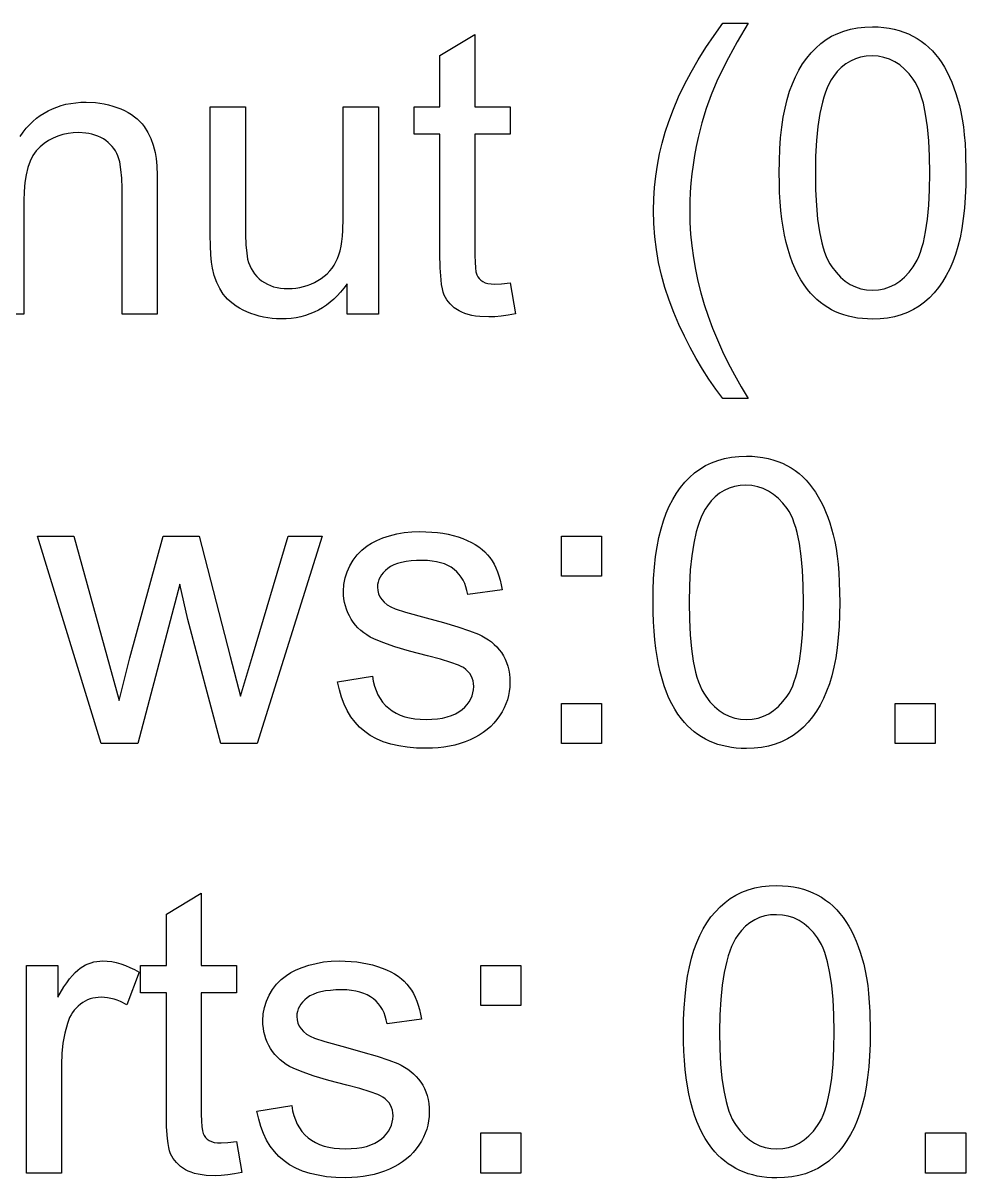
# Model space of a CAD drawing. Extents: x 0.6 to 44.2, y 0 to 23.3.
# Drawn here: x 4.114 to 5.432, y 17.469 to 19.083 of the extents above; entities that cross this region are included whole.
import ezdxf

# ---------------------------------------------------------------- set-up
doc = ezdxf.new("R2010")
doc.units = 0
doc.layers.add('CUTOUTS', color=1, linetype='CONTINUOUS')

msp = doc.modelspace()

# ---------------------------------------------------------------- linework, layer by layer
at = {"layer": 'CUTOUTS'}
for points in [[(5.0921, 18.5584), (5.0821, 18.5715), (5.0726, 18.5852), (5.0634, 18.5994), (5.0546, 18.6141), (5.0462, 18.6294), (5.0382, 18.6452), (5.0306, 18.6616), (5.0234, 18.6785), (5.0168, 18.6957), (5.0111, 18.7132), (5.0062, 18.7307), (5.0023, 18.7485), (4.9992, 18.7663), (4.997, 18.7844), (4.9957, 18.8026), (4.9953, 18.8209), (4.9956, 18.8371), (4.9966, 18.853), (4.9982, 18.8688), (5.0005, 18.8845), (5.0035, 18.9), (5.0071, 18.9152), (5.0113, 18.9304), (5.0163, 18.9453), (5.0228, 18.9626), (5.0302, 18.9798), (5.0384, 18.997), (5.0475, 19.0142), (5.0574, 19.0314), (5.0681, 19.0486), (5.0797, 19.0657), (5.0921, 19.0828), (5.1273, 19.0828), (5.1122, 19.0565), (5.0999, 19.0342), (5.0904, 19.016), (5.0837, 19.0018), (5.0758, 18.9828), (5.0688, 18.9633), (5.0627, 18.9435), (5.0575, 18.9232), (5.0547, 18.9105), (5.0523, 18.8977), (5.0503, 18.8849), (5.0487, 18.8721), (5.0474, 18.8592), (5.0465, 18.8464), (5.0459, 18.8335), (5.0457, 18.8206), (5.046, 18.8042), (5.047, 18.7878), (5.0486, 18.7714), (5.0508, 18.755), (5.0537, 18.7386), (5.0572, 18.7222), (5.0613, 18.7059), (5.0661, 18.6895), (5.0715, 18.6731), (5.0776, 18.6567), (5.0843, 18.6403), (5.0916, 18.6239), (5.0996, 18.6076), (5.1082, 18.5912), (5.1174, 18.5748), (5.1273, 18.5584)], [(5.1707, 18.8733), (5.1709, 18.8906), (5.1716, 18.907), (5.1727, 18.9226), (5.1743, 18.9373), (5.1764, 18.9512), (5.1789, 18.9641), (5.1819, 18.9762), (5.1853, 18.9875), (5.1892, 18.998), (5.1935, 19.0079), (5.1982, 19.0171), (5.2034, 19.0258), (5.2091, 19.0338), (5.2152, 19.0412), (5.2217, 19.048), (5.2287, 19.0542), (5.2361, 19.0597), (5.244, 19.0645), (5.2524, 19.0685), (5.2612, 19.0718), (5.2705, 19.0744), (5.2802, 19.0762), (5.2904, 19.0773), (5.3011, 19.0777), (5.309, 19.0775), (5.3167, 19.0769), (5.3242, 19.0758), (5.3313, 19.0744), (5.3383, 19.0726), (5.345, 19.0704), (5.3514, 19.0677), (5.3576, 19.0647), (5.3635, 19.0613), (5.3692, 19.0575), (5.3746, 19.0534), (5.3798, 19.0489), (5.3847, 19.044), (5.3893, 19.0388), (5.3936, 19.0332), (5.3977, 19.0273), (5.4016, 19.0211), (5.4052, 19.0144), (5.4086, 19.0075), (5.4118, 19.0002), (5.4148, 18.9926), (5.4176, 18.9847), (5.4225, 18.9678), (5.4246, 18.9587), (5.4265, 18.9488), (5.428, 18.9381), (5.4293, 18.9267), (5.4303, 18.9145), (5.431, 18.9015), (5.4315, 18.8733), (5.4313, 18.8561), (5.4306, 18.8398), (5.4295, 18.8243), (5.4279, 18.8097), (5.4259, 18.7959), (5.4234, 18.783), (5.4205, 18.7709), (5.4171, 18.7597), (5.4132, 18.7492), (5.409, 18.7393), (5.4042, 18.73), (5.399, 18.7213), (5.3934, 18.7133), (5.3873, 18.7058), (5.3808, 18.699), (5.3738, 18.6928), (5.3664, 18.6873), (5.3585, 18.6825), (5.3501, 18.6784), (5.3413, 18.6751), (5.3319, 18.6725), (5.3221, 18.6707), (5.3119, 18.6696), (5.3011, 18.6692), (5.294, 18.6694), (5.287, 18.6699), (5.2803, 18.6707), (5.2737, 18.6718), (5.2674, 18.6733), (5.2612, 18.675), (5.2553, 18.6771), (5.2495, 18.6796), (5.2439, 18.6823), (5.2385, 18.6854), (5.2333, 18.6888), (5.2283, 18.6925), (5.2235, 18.6966), (5.2189, 18.701), (5.2145, 18.7057), (5.2103, 18.7107), (5.2055, 18.7172), (5.201, 18.7241), (5.1968, 18.7316), (5.193, 18.7396), (5.1894, 18.748), (5.1862, 18.757), (5.1832, 18.7664), (5.1806, 18.7763), (5.1783, 18.7867), (5.1763, 18.7976), (5.1746, 18.809), (5.1732, 18.8209), (5.1721, 18.8332), (5.1713, 18.8461), (5.1709, 18.8595)], [(4.795, 18.72), (4.8021, 18.6766), (4.792, 18.6747), (4.7824, 18.6733), (4.7734, 18.6725), (4.765, 18.6722), (4.7523, 18.6727), (4.7466, 18.6734), (4.7412, 18.6743), (4.7362, 18.6755), (4.7316, 18.677), (4.7274, 18.6787), (4.7235, 18.6807), (4.7167, 18.6852), (4.7137, 18.6878), (4.7109, 18.6905), (4.7085, 18.6933), (4.7063, 18.6963), (4.7044, 18.6995), (4.7028, 18.7029), (4.7013, 18.7068), (4.7001, 18.7117), (4.6991, 18.7175), (4.6983, 18.7243), (4.6971, 18.7407), (4.6968, 18.7609), (4.6968, 18.9276), (4.6607, 18.9276), (4.6607, 18.9658), (4.6968, 18.9658), (4.6968, 19.0376), (4.7456, 19.067), (4.7456, 18.9658), (4.795, 18.9658), (4.795, 18.9276), (4.7456, 18.9276), (4.7456, 18.7582), (4.7458, 18.7486), (4.7462, 18.7409), (4.7471, 18.7351), (4.7482, 18.7311), (4.7497, 18.7283), (4.7516, 18.7258), (4.7539, 18.7235), (4.7566, 18.7216), (4.7599, 18.72), (4.7638, 18.7189), (4.7683, 18.7183), (4.7734, 18.718), (4.7829, 18.7185)], [(5.2212, 18.8733), (5.2215, 18.8497), (5.2226, 18.8282), (5.2244, 18.8087), (5.2269, 18.7913), (5.2302, 18.7759), (5.2321, 18.769), (5.2341, 18.7626), (5.2364, 18.7567), (5.2388, 18.7514), (5.2414, 18.7465), (5.2442, 18.7422), (5.2502, 18.7346), (5.2564, 18.7279), (5.263, 18.7223), (5.27, 18.7177), (5.2773, 18.7142), (5.2849, 18.7116), (5.2928, 18.7101), (5.3011, 18.7096), (5.3094, 18.7101), (5.3174, 18.7116), (5.325, 18.7142), (5.3323, 18.7178), (5.3392, 18.7224), (5.3458, 18.728), (5.3521, 18.7347), (5.358, 18.7423), (5.3608, 18.7467), (5.3634, 18.7515), (5.3658, 18.7569), (5.3681, 18.7628), (5.3702, 18.7692), (5.3721, 18.7761), (5.3753, 18.7914), (5.3778, 18.8088), (5.3796, 18.8283), (5.3807, 18.8498), (5.3811, 18.8733), (5.3807, 18.897), (5.3796, 18.9185), (5.3778, 18.9381), (5.3753, 18.9555), (5.3721, 18.9709), (5.3702, 18.9778), (5.3681, 18.9842), (5.3658, 18.99), (5.3634, 18.9954), (5.3608, 19.0002), (5.358, 19.0045), (5.3521, 19.0121), (5.3458, 19.0187), (5.3391, 19.0243), (5.3321, 19.0289), (5.3248, 19.0324), (5.3171, 19.035), (5.309, 19.0365), (5.3006, 19.037), (5.2923, 19.0366), (5.2845, 19.0352), (5.2771, 19.033), (5.2702, 19.0298), (5.2636, 19.0258), (5.2575, 19.0209), (5.2518, 19.0151), (5.2465, 19.0084), (5.2435, 19.0035), (5.2406, 18.9983), (5.2379, 18.9925), (5.2354, 18.9862), (5.2332, 18.9795), (5.2311, 18.9722), (5.2275, 18.9563), (5.2247, 18.9385), (5.2228, 18.9187), (5.2216, 18.897)], [(4.5669, 18.676), (4.5669, 18.7186), (4.5626, 18.7126), (4.558, 18.7071), (4.5533, 18.7019), (4.5484, 18.6971), (4.5434, 18.6927), (4.5381, 18.6887), (4.5326, 18.685), (4.527, 18.6818), (4.5211, 18.6789), (4.5151, 18.6764), (4.5089, 18.6743), (4.5025, 18.6725), (4.4959, 18.6712), (4.4891, 18.6702), (4.4821, 18.6697), (4.4749, 18.6695), (4.4686, 18.6696), (4.4623, 18.6701), (4.4562, 18.6709), (4.4501, 18.6719), (4.4442, 18.6733), (4.4384, 18.675), (4.4327, 18.677), (4.427, 18.6793), (4.4217, 18.6818), (4.4166, 18.6845), (4.412, 18.6874), (4.4077, 18.6904), (4.4037, 18.6936), (4.4001, 18.6969), (4.3969, 18.7004), (4.394, 18.704), (4.389, 18.7118), (4.3849, 18.7205), (4.3815, 18.7301), (4.3789, 18.7404), (4.3776, 18.7487), (4.3766, 18.7591), (4.3761, 18.7716), (4.3759, 18.7863), (4.3759, 18.9658), (4.425, 18.9658), (4.425, 18.8051), (4.4252, 18.7874), (4.4257, 18.7729), (4.4267, 18.7615), (4.428, 18.7532), (4.4293, 18.7485), (4.431, 18.7441), (4.4329, 18.7399), (4.4352, 18.736), (4.4378, 18.7323), (4.4408, 18.7289), (4.4441, 18.7257), (4.4476, 18.7228), (4.4515, 18.7202), (4.4556, 18.718), (4.4599, 18.7161), (4.4644, 18.7145), (4.4692, 18.7133), (4.4741, 18.7125), (4.4793, 18.7119), (4.4847, 18.7118), (4.4902, 18.7119), (4.4956, 18.7125), (4.5009, 18.7134), (4.5062, 18.7146), (4.5113, 18.7162), (4.5164, 18.7181), (4.5213, 18.7204), (4.5262, 18.7231), (4.5309, 18.7261), (4.5352, 18.7293), (4.5392, 18.7327), (4.5428, 18.7365), (4.546, 18.7404), (4.5489, 18.7447), (4.5515, 18.7492), (4.5536, 18.7539), (4.5555, 18.7591), (4.5572, 18.7648), (4.5585, 18.771), (4.5597, 18.7778), (4.5606, 18.7852), (4.5612, 18.7931), (4.5617, 18.8105), (4.5617, 18.9658), (4.6108, 18.9658), (4.6108, 18.676)], [(4.9944, 18.2733), (4.9947, 18.2906), (4.9953, 18.307), (4.9965, 18.3226), (4.9981, 18.3373), (5.0001, 18.3512), (5.0026, 18.3641), (5.0056, 18.3762), (5.009, 18.3875), (5.0129, 18.398), (5.0172, 18.4079), (5.022, 18.4171), (5.0272, 18.4258), (5.0328, 18.4338), (5.0389, 18.4412), (5.0454, 18.448), (5.0524, 18.4542), (5.0598, 18.4597), (5.0677, 18.4645), (5.0761, 18.4685), (5.0849, 18.4718), (5.0942, 18.4744), (5.104, 18.4762), (5.1142, 18.4773), (5.1249, 18.4777), (5.1328, 18.4775), (5.1405, 18.4769), (5.1479, 18.4758), (5.1551, 18.4744), (5.162, 18.4726), (5.1687, 18.4704), (5.1751, 18.4677), (5.1813, 18.4647), (5.1873, 18.4613), (5.193, 18.4575), (5.1984, 18.4534), (5.2035, 18.4489), (5.2084, 18.444), (5.213, 18.4388), (5.2174, 18.4332), (5.2214, 18.4273), (5.2253, 18.4211), (5.2289, 18.4144), (5.2324, 18.4075), (5.2356, 18.4002), (5.2386, 18.3926), (5.2413, 18.3847), (5.2463, 18.3678), (5.2484, 18.3587), (5.2502, 18.3488), (5.2518, 18.3381), (5.253, 18.3267), (5.254, 18.3145), (5.2547, 18.3015), (5.2553, 18.2733), (5.2551, 18.2561), (5.2544, 18.2398), (5.2532, 18.2243), (5.2517, 18.2097), (5.2496, 18.1959), (5.2471, 18.183), (5.2442, 18.1709), (5.2408, 18.1597), (5.237, 18.1492), (5.2327, 18.1393), (5.228, 18.13), (5.2228, 18.1213), (5.2171, 18.1133), (5.2111, 18.1058), (5.2045, 18.099), (5.1976, 18.0928), (5.1901, 18.0873), (5.1822, 18.0825), (5.1739, 18.0784), (5.165, 18.0751), (5.1557, 18.0725), (5.1459, 18.0707), (5.1356, 18.0696), (5.1249, 18.0692), (5.1177, 18.0694), (5.1108, 18.0699), (5.104, 18.0707), (5.0975, 18.0718), (5.0911, 18.0733), (5.085, 18.075), (5.079, 18.0771), (5.0732, 18.0796), (5.0676, 18.0823), (5.0623, 18.0854), (5.0571, 18.0888), (5.0521, 18.0925), (5.0473, 18.0966), (5.0426, 18.101), (5.0382, 18.1057), (5.034, 18.1107), (5.0292, 18.1172), (5.0247, 18.1241), (5.0206, 18.1316), (5.0167, 18.1396), (5.0131, 18.148), (5.0099, 18.157), (5.007, 18.1664), (5.0043, 18.1763), (5.002, 18.1867), (5, 18.1976), (4.9983, 18.209), (4.9969, 18.2209), (4.9958, 18.2332), (4.9951, 18.2461), (4.9946, 18.2595)], [(5.0449, 18.2733), (5.0453, 18.2497), (5.0464, 18.2282), (5.0482, 18.2087), (5.0507, 18.1913), (5.0539, 18.1759), (5.0558, 18.169), (5.0579, 18.1626), (5.0601, 18.1567), (5.0626, 18.1514), (5.0652, 18.1465), (5.068, 18.1422), (5.0739, 18.1346), (5.0802, 18.1279), (5.0868, 18.1223), (5.0937, 18.1177), (5.101, 18.1142), (5.1086, 18.1116), (5.1166, 18.1101), (5.1249, 18.1096), (5.1331, 18.1101), (5.1411, 18.1116), (5.1487, 18.1142), (5.156, 18.1178), (5.1629, 18.1224), (5.1695, 18.128), (5.1758, 18.1347), (5.1817, 18.1423), (5.1845, 18.1467), (5.1872, 18.1515), (5.1896, 18.1569), (5.1918, 18.1628), (5.1939, 18.1692), (5.1958, 18.1761), (5.199, 18.1914), (5.2016, 18.2088), (5.2034, 18.2283), (5.2044, 18.2498), (5.2048, 18.2733), (5.2044, 18.297), (5.2034, 18.3185), (5.2016, 18.3381), (5.199, 18.3555), (5.1958, 18.3709), (5.1939, 18.3778), (5.1918, 18.3842), (5.1896, 18.39), (5.1872, 18.3954), (5.1845, 18.4002), (5.1817, 18.4045), (5.1758, 18.4121), (5.1695, 18.4187), (5.1629, 18.4243), (5.1559, 18.4289), (5.1485, 18.4324), (5.1408, 18.435), (5.1327, 18.4365), (5.1243, 18.437), (5.1161, 18.4366), (5.1082, 18.4352), (5.1009, 18.433), (5.0939, 18.4298), (5.0873, 18.4258), (5.0812, 18.4209), (5.0755, 18.4151), (5.0703, 18.4084), (5.0672, 18.4035), (5.0643, 18.3983), (5.0617, 18.3925), (5.0592, 18.3862), (5.0569, 18.3795), (5.0548, 18.3722), (5.0513, 18.3563), (5.0485, 18.3385), (5.0465, 18.3187), (5.0453, 18.297)], [(4.2234, 18.076), (4.1347, 18.3658), (4.1854, 18.3658), (4.2315, 18.1985), (4.2487, 18.1363), (4.2637, 18.1961), (4.3099, 18.3658), (4.3603, 18.3658), (4.4037, 18.1977), (4.4182, 18.1423), (4.4348, 18.1983), (4.4845, 18.3658), (4.5322, 18.3658), (4.4416, 18.076), (4.3906, 18.076), (4.3445, 18.2496), (4.3333, 18.2989), (4.2747, 18.076)], [(4.5538, 18.1625), (4.6023, 18.1702), (4.6036, 18.1631), (4.6053, 18.1564), (4.6075, 18.1502), (4.6101, 18.1444), (4.6132, 18.139), (4.6167, 18.134), (4.6207, 18.1295), (4.6251, 18.1254), (4.63, 18.1218), (4.6354, 18.1186), (4.6412, 18.1159), (4.6475, 18.1137), (4.6543, 18.112), (4.6615, 18.1108), (4.6692, 18.1101), (4.6774, 18.1099), (4.6856, 18.1101), (4.6932, 18.1107), (4.7003, 18.1118), (4.7068, 18.1133), (4.7129, 18.1152), (4.7183, 18.1176), (4.7232, 18.1204), (4.7276, 18.1236), (4.7314, 18.1272), (4.7347, 18.1308), (4.7376, 18.1346), (4.7399, 18.1386), (4.7417, 18.1427), (4.7429, 18.147), (4.7437, 18.1514), (4.744, 18.156), (4.7437, 18.16), (4.7431, 18.1639), (4.7419, 18.1675), (4.7403, 18.1708), (4.7383, 18.174), (4.7358, 18.1769), (4.7329, 18.1797), (4.7295, 18.1822), (4.7265, 18.1839), (4.7226, 18.1857), (4.7119, 18.1896), (4.6975, 18.194), (4.6793, 18.1988), (4.6544, 18.2054), (4.6336, 18.2115), (4.6169, 18.2172), (4.6044, 18.2224), (4.5993, 18.225), (4.5946, 18.2279), (4.5902, 18.231), (4.586, 18.2343), (4.5822, 18.2378), (4.5788, 18.2416), (4.5756, 18.2457), (4.5727, 18.25), (4.5702, 18.2544), (4.568, 18.259), (4.5662, 18.2637), (4.5647, 18.2685), (4.5635, 18.2734), (4.5626, 18.2784), (4.5621, 18.2836), (4.562, 18.2889), (4.5625, 18.2984), (4.5642, 18.3075), (4.567, 18.3163), (4.5708, 18.3247), (4.5757, 18.3326), (4.5813, 18.3398), (4.5877, 18.3463), (4.595, 18.3522), (4.6012, 18.3562), (4.6085, 18.36), (4.6169, 18.3634), (4.6262, 18.3665), (4.6363, 18.369), (4.6467, 18.3709), (4.6575, 18.372), (4.6687, 18.3723), (4.677, 18.3722), (4.6852, 18.3717), (4.6931, 18.371), (4.7007, 18.3699), (4.708, 18.3685), (4.7151, 18.3668), (4.722, 18.3648), (4.7285, 18.3625), (4.7348, 18.36), (4.7406, 18.3572), (4.746, 18.3542), (4.7509, 18.351), (4.7555, 18.3475), (4.7596, 18.3439), (4.7633, 18.34), (4.7666, 18.3359), (4.7696, 18.3315), (4.7723, 18.3268), (4.7747, 18.3217), (4.777, 18.3163), (4.779, 18.3105), (4.7807, 18.3044), (4.7822, 18.2979), (4.7835, 18.291), (4.7355, 18.2845), (4.7345, 18.2899), (4.7331, 18.2951), (4.7313, 18.2999), (4.7291, 18.3044), (4.7266, 18.3086), (4.7236, 18.3125), (4.7203, 18.3161), (4.7165, 18.3194), (4.7124, 18.3224), (4.7079, 18.3249), (4.7029, 18.3271), (4.6976, 18.3288), (4.6919, 18.3302), (4.6857, 18.3312), (4.6792, 18.3318), (4.6722, 18.332), (4.664, 18.3318), (4.6565, 18.3313), (4.6495, 18.3304), (4.6432, 18.3292), (4.6375, 18.3276), (4.6323, 18.3257), (4.6278, 18.3234), (4.6239, 18.3208), (4.6205, 18.3179), (4.6176, 18.3149), (4.6151, 18.3118), (4.6131, 18.3086), (4.6115, 18.3053), (4.6103, 18.3018), (4.6097, 18.2983), (4.6094, 18.2946), (4.6098, 18.2899), (4.6109, 18.2855), (4.6128, 18.2813), (4.6154, 18.2774), (4.6189, 18.2736), (4.6232, 18.2702), (4.6283, 18.2671), (4.6343, 18.2643), (4.6488, 18.2598), (4.6777, 18.2517), (4.7017, 18.2451), (4.7219, 18.2391), (4.7381, 18.2337), (4.7504, 18.229), (4.7554, 18.2266), (4.7601, 18.224), (4.7646, 18.2212), (4.7688, 18.2181), (4.7727, 18.2147), (4.7763, 18.2111), (4.7796, 18.2073), (4.7827, 18.2032), (4.7855, 18.1988), (4.7878, 18.1942), (4.7899, 18.1893), (4.7915, 18.1842), (4.7928, 18.1788), (4.7937, 18.1732), (4.7943, 18.1673), (4.7944, 18.1612), (4.7942, 18.1551), (4.7935, 18.1491), (4.7924, 18.1431), (4.7909, 18.1373), (4.7888, 18.1316), (4.7864, 18.1259), (4.7835, 18.1204), (4.7801, 18.1149), (4.7763, 18.1096), (4.7722, 18.1047), (4.7676, 18.1), (4.7626, 18.0957), (4.7572, 18.0916), (4.7515, 18.0879), (4.7453, 18.0845), (4.7388, 18.0813), (4.7319, 18.0786), (4.7248, 18.0762), (4.7175, 18.0741), (4.71, 18.0724), (4.7022, 18.0711), (4.6943, 18.0702), (4.6861, 18.0697), (4.6777, 18.0695), (4.664, 18.0698), (4.6511, 18.0709), (4.6391, 18.0728), (4.6279, 18.0753), (4.6176, 18.0786), (4.6081, 18.0827), (4.5994, 18.0874), (4.5916, 18.0929), (4.5845, 18.0992), (4.5781, 18.1061), (4.5724, 18.1137), (4.5673, 18.1221), (4.5629, 18.1311), (4.5592, 18.1409), (4.5562, 18.1513)], [(4.8665, 18.3099), (4.8665, 18.3658), (4.9224, 18.3658), (4.9224, 18.3099)], [(4.8665, 18.076), (4.8665, 18.132), (4.9224, 18.132), (4.9224, 18.076)], [(5.3328, 18.076), (5.3328, 18.132), (5.3887, 18.132), (5.3887, 18.076)], [(4.4127, 17.52), (4.4198, 17.4766), (4.4097, 17.4747), (4.4002, 17.4733), (4.3912, 17.4725), (4.3827, 17.4722), (4.3701, 17.4727), (4.3643, 17.4734), (4.359, 17.4743), (4.354, 17.4755), (4.3493, 17.477), (4.3451, 17.4787), (4.3412, 17.4807), (4.3344, 17.4852), (4.3314, 17.4878), (4.3287, 17.4905), (4.3262, 17.4933), (4.324, 17.4963), (4.3221, 17.4995), (4.3205, 17.5029), (4.3191, 17.5068), (4.3179, 17.5117), (4.3168, 17.5175), (4.316, 17.5243), (4.3149, 17.5407), (4.3145, 17.5609), (4.3145, 17.7276), (4.2785, 17.7276), (4.2785, 17.7658), (4.3145, 17.7658), (4.3145, 17.8376), (4.3633, 17.867), (4.3633, 17.7658), (4.4127, 17.7658), (4.4127, 17.7276), (4.3633, 17.7276), (4.3633, 17.5582), (4.3635, 17.5486), (4.364, 17.5409), (4.3648, 17.5351), (4.3659, 17.5311), (4.3674, 17.5283), (4.3693, 17.5258), (4.3717, 17.5235), (4.3744, 17.5216), (4.3776, 17.52), (4.3815, 17.5189), (4.386, 17.5183), (4.3912, 17.518), (4.4006, 17.5185)], [(5.037, 17.6733), (5.0372, 17.6906), (5.0379, 17.707), (5.0391, 17.7226), (5.0406, 17.7373), (5.0427, 17.7512), (5.0452, 17.7641), (5.0482, 17.7762), (5.0516, 17.7875), (5.0555, 17.798), (5.0598, 17.8079), (5.0645, 17.8171), (5.0697, 17.8258), (5.0754, 17.8338), (5.0815, 17.8412), (5.088, 17.848), (5.095, 17.8542), (5.1024, 17.8597), (5.1103, 17.8645), (5.1187, 17.8685), (5.1275, 17.8718), (5.1368, 17.8744), (5.1465, 17.8762), (5.1567, 17.8773), (5.1674, 17.8777), (5.1753, 17.8775), (5.183, 17.8769), (5.1905, 17.8758), (5.1976, 17.8744), (5.2046, 17.8726), (5.2113, 17.8704), (5.2177, 17.8677), (5.2239, 17.8647), (5.2298, 17.8613), (5.2355, 17.8575), (5.2409, 17.8534), (5.2461, 17.8489), (5.251, 17.844), (5.2556, 17.8388), (5.2599, 17.8332), (5.264, 17.8273), (5.2679, 17.8211), (5.2715, 17.8144), (5.2749, 17.8075), (5.2781, 17.8002), (5.2811, 17.7926), (5.2839, 17.7847), (5.2888, 17.7678), (5.291, 17.7587), (5.2928, 17.7488), (5.2943, 17.7381), (5.2956, 17.7267), (5.2966, 17.7145), (5.2973, 17.7015), (5.2978, 17.6733), (5.2976, 17.6561), (5.2969, 17.6398), (5.2958, 17.6243), (5.2942, 17.6097), (5.2922, 17.5959), (5.2897, 17.583), (5.2868, 17.5709), (5.2834, 17.5597), (5.2795, 17.5492), (5.2753, 17.5393), (5.2705, 17.53), (5.2653, 17.5213), (5.2597, 17.5133), (5.2536, 17.5058), (5.2471, 17.499), (5.2401, 17.4928), (5.2327, 17.4873), (5.2248, 17.4825), (5.2164, 17.4784), (5.2076, 17.4751), (5.1982, 17.4725), (5.1884, 17.4707), (5.1782, 17.4696), (5.1674, 17.4692), (5.1603, 17.4694), (5.1533, 17.4699), (5.1466, 17.4707), (5.1401, 17.4718), (5.1337, 17.4733), (5.1275, 17.475), (5.1216, 17.4771), (5.1158, 17.4796), (5.1102, 17.4823), (5.1048, 17.4854), (5.0996, 17.4888), (5.0946, 17.4925), (5.0898, 17.4966), (5.0852, 17.501), (5.0808, 17.5057), (5.0766, 17.5107), (5.0718, 17.5172), (5.0673, 17.5241), (5.0631, 17.5316), (5.0593, 17.5396), (5.0557, 17.548), (5.0525, 17.557), (5.0495, 17.5664), (5.0469, 17.5763), (5.0446, 17.5867), (5.0426, 17.5976), (5.0409, 17.609), (5.0395, 17.6209), (5.0384, 17.6332), (5.0376, 17.6461), (5.0372, 17.6595)], [(5.0875, 17.6733), (5.0878, 17.6497), (5.0889, 17.6282), (5.0907, 17.6087), (5.0932, 17.5913), (5.0965, 17.5759), (5.0984, 17.569), (5.1004, 17.5626), (5.1027, 17.5567), (5.1051, 17.5514), (5.1077, 17.5465), (5.1105, 17.5422), (5.1165, 17.5346), (5.1227, 17.5279), (5.1293, 17.5223), (5.1363, 17.5177), (5.1436, 17.5142), (5.1512, 17.5116), (5.1591, 17.5101), (5.1674, 17.5096), (5.1757, 17.5101), (5.1837, 17.5116), (5.1913, 17.5142), (5.1986, 17.5178), (5.2055, 17.5224), (5.2121, 17.528), (5.2184, 17.5347), (5.2243, 17.5423), (5.2271, 17.5467), (5.2297, 17.5515), (5.2321, 17.5569), (5.2344, 17.5628), (5.2365, 17.5692), (5.2384, 17.5761), (5.2416, 17.5914), (5.2441, 17.6088), (5.2459, 17.6283), (5.247, 17.6498), (5.2474, 17.6733), (5.247, 17.697), (5.2459, 17.7185), (5.2441, 17.7381), (5.2416, 17.7555), (5.2384, 17.7709), (5.2365, 17.7778), (5.2344, 17.7842), (5.2321, 17.79), (5.2297, 17.7954), (5.2271, 17.8002), (5.2243, 17.8045), (5.2184, 17.8121), (5.2121, 17.8187), (5.2054, 17.8243), (5.1984, 17.8289), (5.1911, 17.8324), (5.1834, 17.835), (5.1753, 17.8365), (5.1669, 17.837), (5.1586, 17.8366), (5.1508, 17.8352), (5.1434, 17.833), (5.1365, 17.8298), (5.1299, 17.8258), (5.1238, 17.8209), (5.1181, 17.8151), (5.1129, 17.8084), (5.1098, 17.8035), (5.1069, 17.7983), (5.1042, 17.7925), (5.1018, 17.7862), (5.0995, 17.7795), (5.0974, 17.7722), (5.0938, 17.7563), (5.091, 17.7385), (5.0891, 17.7187), (5.0879, 17.697)], [(4.1189, 17.476), (4.1189, 17.7658), (4.1631, 17.7658), (4.1631, 17.7219), (4.1714, 17.736), (4.1754, 17.742), (4.1793, 17.7474), (4.1832, 17.7522), (4.187, 17.7563), (4.1907, 17.7597), (4.1943, 17.7625), (4.1979, 17.7648), (4.2016, 17.7668), (4.2054, 17.7685), (4.2093, 17.7699), (4.2133, 17.771), (4.2174, 17.7717), (4.2216, 17.7722), (4.2258, 17.7723), (4.232, 17.7721), (4.2383, 17.7714), (4.2445, 17.7701), (4.2508, 17.7684), (4.2572, 17.7662), (4.2635, 17.7634), (4.2699, 17.7602), (4.2763, 17.7565), (4.2594, 17.711), (4.2504, 17.7156), (4.2459, 17.7174), (4.2414, 17.7189), (4.2369, 17.7201), (4.2324, 17.7209), (4.2279, 17.7214), (4.2234, 17.7216), (4.2194, 17.7214), (4.2155, 17.721), (4.2117, 17.7202), (4.2081, 17.7192), (4.2045, 17.7178), (4.2011, 17.7161), (4.1977, 17.7142), (4.1944, 17.7119), (4.1913, 17.7094), (4.1885, 17.7066), (4.1859, 17.7036), (4.1835, 17.7003), (4.1813, 17.6969), (4.1793, 17.6932), (4.1762, 17.685), (4.1726, 17.6716), (4.17, 17.6576), (4.1685, 17.643), (4.168, 17.6277), (4.168, 17.476)], [(4.4411, 17.5625), (4.4897, 17.5702), (4.4909, 17.5631), (4.4926, 17.5564), (4.4948, 17.5502), (4.4974, 17.5444), (4.5005, 17.539), (4.504, 17.534), (4.508, 17.5295), (4.5124, 17.5254), (4.5173, 17.5218), (4.5227, 17.5186), (4.5286, 17.5159), (4.5349, 17.5137), (4.5416, 17.512), (4.5488, 17.5108), (4.5565, 17.5101), (4.5647, 17.5099), (4.5729, 17.5101), (4.5805, 17.5107), (4.5876, 17.5118), (4.5942, 17.5133), (4.6002, 17.5152), (4.6056, 17.5176), (4.6105, 17.5204), (4.6149, 17.5236), (4.6187, 17.5272), (4.6221, 17.5308), (4.6249, 17.5346), (4.6272, 17.5386), (4.629, 17.5427), (4.6302, 17.547), (4.631, 17.5514), (4.6313, 17.556), (4.631, 17.56), (4.6304, 17.5639), (4.6292, 17.5675), (4.6277, 17.5708), (4.6256, 17.574), (4.6231, 17.5769), (4.6202, 17.5797), (4.6168, 17.5822), (4.6138, 17.5839), (4.6099, 17.5857), (4.5992, 17.5896), (4.5848, 17.594), (4.5666, 17.5988), (4.5417, 17.6054), (4.5209, 17.6115), (4.5042, 17.6172), (4.4917, 17.6224), (4.4866, 17.625), (4.4819, 17.6279), (4.4775, 17.631), (4.4734, 17.6343), (4.4696, 17.6378), (4.4661, 17.6416), (4.4629, 17.6457), (4.4601, 17.65), (4.4575, 17.6544), (4.4553, 17.659), (4.4535, 17.6637), (4.452, 17.6685), (4.4508, 17.6734), (4.45, 17.6784), (4.4494, 17.6836), (4.4493, 17.6889), (4.4498, 17.6984), (4.4515, 17.7075), (4.4543, 17.7163), (4.4581, 17.7247), (4.463, 17.7326), (4.4686, 17.7398), (4.4751, 17.7463), (4.4823, 17.7522), (4.4885, 17.7562), (4.4958, 17.76), (4.5042, 17.7634), (4.5135, 17.7665), (4.5236, 17.769), (4.534, 17.7709), (4.5448, 17.772), (4.556, 17.7723), (4.5644, 17.7722), (4.5725, 17.7717), (4.5804, 17.771), (4.588, 17.7699), (4.5953, 17.7685), (4.6024, 17.7668), (4.6093, 17.7648), (4.6159, 17.7625), (4.6221, 17.76), (4.6279, 17.7572), (4.6333, 17.7542), (4.6383, 17.751), (4.6428, 17.7475), (4.6469, 17.7439), (4.6506, 17.74), (4.6539, 17.7359), (4.6569, 17.7315), (4.6596, 17.7268), (4.6621, 17.7217), (4.6643, 17.7163), (4.6663, 17.7105), (4.668, 17.7044), (4.6696, 17.6979), (4.6708, 17.691), (4.6228, 17.6845), (4.6218, 17.6899), (4.6204, 17.6951), (4.6186, 17.6999), (4.6164, 17.7044), (4.6139, 17.7086), (4.6109, 17.7125), (4.6076, 17.7161), (4.6038, 17.7194), (4.5997, 17.7224), (4.5952, 17.7249), (4.5903, 17.7271), (4.5849, 17.7288), (4.5792, 17.7302), (4.573, 17.7312), (4.5665, 17.7318), (4.5595, 17.732), (4.5514, 17.7318), (4.5438, 17.7313), (4.5369, 17.7304), (4.5305, 17.7292), (4.5248, 17.7276), (4.5197, 17.7257), (4.5151, 17.7234), (4.5112, 17.7208), (4.5078, 17.7179), (4.5049, 17.7149), (4.5024, 17.7118), (4.5004, 17.7086), (4.4988, 17.7053), (4.4977, 17.7018), (4.497, 17.6983), (4.4968, 17.6946), (4.4971, 17.6899), (4.4983, 17.6855), (4.5001, 17.6813), (4.5028, 17.6774), (4.5062, 17.6736), (4.5105, 17.6702), (4.5156, 17.6671), (4.5216, 17.6643), (4.5361, 17.6598), (4.565, 17.6517), (4.5891, 17.6451), (4.6092, 17.6391), (4.6254, 17.6337), (4.6377, 17.629), (4.6427, 17.6266), (4.6474, 17.624), (4.6519, 17.6212), (4.6561, 17.6181), (4.66, 17.6147), (4.6636, 17.6111), (4.6669, 17.6073), (4.67, 17.6032), (4.6728, 17.5988), (4.6751, 17.5942), (4.6772, 17.5893), (4.6788, 17.5842), (4.6801, 17.5788), (4.681, 17.5732), (4.6816, 17.5673), (4.6817, 17.5612), (4.6815, 17.5551), (4.6809, 17.5491), (4.6797, 17.5431), (4.6782, 17.5373), (4.6762, 17.5316), (4.6737, 17.5259), (4.6708, 17.5204), (4.6674, 17.5149), (4.6636, 17.5096), (4.6595, 17.5047), (4.6549, 17.5), (4.6499, 17.4957), (4.6446, 17.4916), (4.6388, 17.4879), (4.6326, 17.4845), (4.6261, 17.4813), (4.6192, 17.4786), (4.6121, 17.4762), (4.6048, 17.4741), (4.5973, 17.4724), (4.5895, 17.4711), (4.5816, 17.4702), (4.5734, 17.4697), (4.565, 17.4695), (4.5513, 17.4698), (4.5384, 17.4709), (4.5264, 17.4728), (4.5152, 17.4753), (4.5049, 17.4786), (4.4954, 17.4827), (4.4867, 17.4874), (4.4789, 17.4929), (4.4718, 17.4992), (4.4654, 17.5061), (4.4597, 17.5137), (4.4546, 17.5221), (4.4502, 17.5311), (4.4465, 17.5409), (4.4435, 17.5513)], [(4.7538, 17.7099), (4.7538, 17.7658), (4.8097, 17.7658), (4.8097, 17.7099)], [(4.7538, 17.476), (4.7538, 17.532), (4.8097, 17.532), (4.8097, 17.476)], [(5.3753, 17.476), (5.3753, 17.532), (5.4313, 17.532), (5.4313, 17.476)]]:
    msp.add_lwpolyline(points, close=True, dxfattribs=at)
msp.add_lwpolyline([(4.1104, 18.9246), (4.1145, 18.9304), (4.1188, 18.9358), (4.1234, 18.9408), (4.1281, 18.9455), (4.1331, 18.9498), (4.1383, 18.9537), (4.1438, 18.9572), (4.1494, 18.9604), (4.1553, 18.9632), (4.1614, 18.9656), (4.1677, 18.9677), (4.1742, 18.9694), (4.181, 18.9707), (4.188, 18.9716), (4.1952, 18.9722), (4.2026, 18.9723), (4.2155, 18.9718), (4.2217, 18.971), (4.2278, 18.97), (4.2337, 18.9687), (4.2395, 18.967), (4.2452, 18.9651), (4.2508, 18.9629), (4.2561, 18.9605), (4.2611, 18.9579), (4.2657, 18.955), (4.27, 18.952), (4.2739, 18.9489), (4.2775, 18.9455), (4.2808, 18.942), (4.2837, 18.9382), (4.2887, 18.9302), (4.2929, 18.9215), (4.2963, 18.9121), (4.2989, 18.9019), (4.3001, 18.8938), (4.301, 18.8832), (4.3015, 18.87), (4.3017, 18.8542), (4.3017, 18.676), (4.2526, 18.676), (4.2526, 18.8523), (4.2522, 18.8663), (4.2511, 18.8785), (4.2493, 18.8888), (4.2482, 18.8932), (4.2468, 18.8972), (4.2453, 18.9008), (4.2434, 18.9042), (4.2413, 18.9075), (4.2389, 18.9105), (4.2362, 18.9134), (4.2332, 18.9161), (4.23, 18.9186), (4.2265, 18.9209), (4.2228, 18.923), (4.2189, 18.9248), (4.2148, 18.9263), (4.2106, 18.9276), (4.2063, 18.9285), (4.2018, 18.9292), (4.1923, 18.9298), (4.1845, 18.9295), (4.1771, 18.9285), (4.1699, 18.927), (4.163, 18.9248), (4.1564, 18.922), (4.15, 18.9186), (4.1439, 18.9145), (4.1381, 18.9099), (4.1353, 18.9072), (4.1328, 18.9043), (4.1303, 18.9011), (4.1281, 18.8977), (4.1242, 18.8899), (4.121, 18.881), (4.1185, 18.871), (4.1167, 18.8599), (4.1157, 18.8476), (4.1153, 18.8343), (4.1153, 18.676), (4.0662, 18.676)], dxfattribs=at)

doc.saveas('drawing.dxf')
